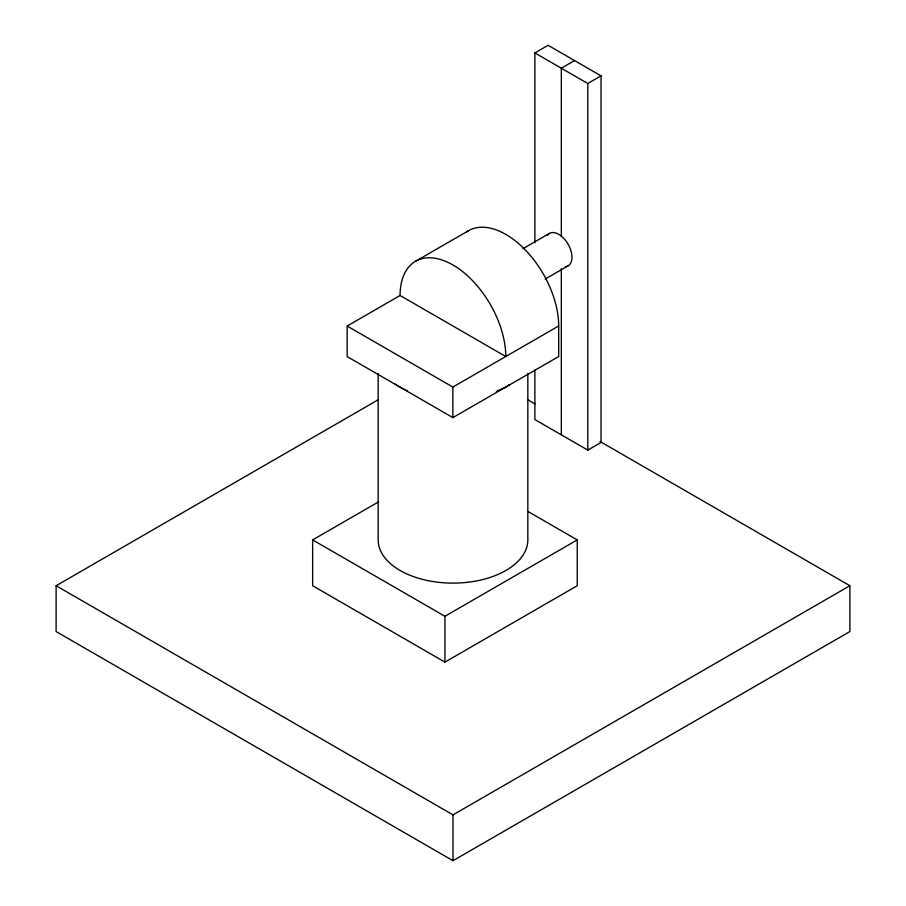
<?xml version="1.0" encoding="UTF-8"?>
<svg xmlns="http://www.w3.org/2000/svg" width="906" height="906" viewBox="0 0 906 906"><rect width="100%" height="100%" fill="white"/><g stroke="black" fill="none" stroke-linecap="round" stroke-linejoin="round"><path stroke-width="1.36" d="M509.025 384.801L505.922 387.145L496.386 391.369M534.88 242.627L534.88 52.933L548.107 45.3L601.029 75.855L601.029 442.479L587.801 450.112L534.88 419.569L534.88 370.022M574.563 60.577L561.335 68.21L561.335 236.217M534.88 52.933L587.801 83.488L601.029 75.855M415.56 261.268L468.481 230.724M466.375 232.083A74.734 43.148 60 0 1 524.653 249.275A74.734 43.148 60 0 1 558.696 325.956L558.696 356.511L452.864 417.621L347.168 356.59L347.168 326.035L400.078 295.492A74.734 43.148 60 0 1 452.932 264.971A74.734 43.148 60 0 1 505.775 356.511L400.078 295.492M522.955 248.697L549.41 233.42M545.265 279.014L568.119 265.82M599.999 441.46L849.885 585.729L849.885 631.561L453 860.7L56.115 631.561L56.115 585.729L378.278 399.739M347.168 326.035L452.864 387.066L558.696 325.956M528.232 511.618L577.235 539.908L577.235 585.729L444.937 662.116L312.638 585.729L312.638 539.908L378.787 501.72M312.638 539.908L444.937 616.284L577.235 539.908M56.115 585.729L453 814.868L849.885 585.729M527.722 399.739L535.072 403.974M587.801 83.488L587.801 450.112M561.335 268.799L561.335 434.846M527.836 373.51L527.836 539.908A74.836 43.205 0 0 1 453 583.113A74.836 43.205 0 0 1 378.164 539.908L378.164 373.51M453 814.868L453 860.7M452.864 387.066L452.864 417.621M444.937 616.284L444.937 662.116M407.44 390.871A74.836 43.205 0 0 1 395.299 384.11M547.315 235.367A18.709 10.804 60 0 1 558.764 234.348L562.196 236.84A18.709 10.804 60 0 1 571.879 255.198A18.709 10.804 60 0 1 565.378 266.67"/></g></svg>
